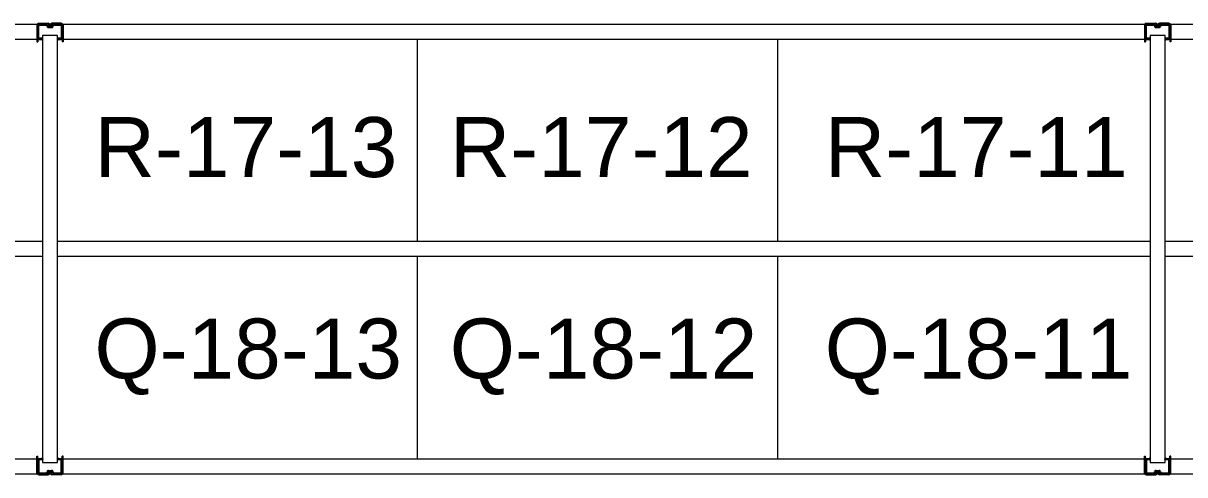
# Model space of a CAD drawing. Header units: inches. Extents: x 2743 to 10591, y -1604 to 5792.
# Drawn here: x 3415.8 to 3570.6, y 5283.9 to 5344.1 of the extents above; entities that cross this region are included whole.
import ezdxf

# ---------------------------------------------------------------- set-up
doc = ezdxf.new("R2010")
doc.units = ezdxf.units.IN
doc.header["$LTSCALE"] = 0.1875
doc.header["$MEASUREMENT"] = 0
for name, color, linetype, lineweight in [('22 Dimension', 7, 'Continuous', 5), ('32 Echelle', 160, 'Continuous', 15), ('33 Poutre', 30, 'Continuous', 15)]:
    doc.layers.add(name, color=color, linetype=linetype, lineweight=lineweight)
doc.styles.add('arial', font='')
doc.styles.get('arial').set_extended_font_data('Arial')

msp = doc.modelspace()

# ---------------------------------------------------------------- hatches: boundary and pattern name
at = {"layer": '32 Echelle'}
for points in [[(3418.33382, 5341.81503), (3418.33382, 5342.00253), (3418.14632, 5342.00253)], [(3418.33382, 5341.81503), (3418.33382, 5342.00253), (3418.14632, 5342.00253)], [(3420.33382, 5341.81503), (3420.33382, 5342.00253), (3420.52132, 5342.00253)], [(3420.33382, 5341.81503), (3420.33382, 5342.00253), (3420.52132, 5342.00253)], [(3565.95882, 5341.81503), (3565.95882, 5342.00253), (3565.77132, 5342.00253)], [(3565.95882, 5341.81503), (3565.95882, 5342.00253), (3565.77132, 5342.00253)], [(3567.95882, 5341.81503), (3567.95882, 5342.00253), (3568.14632, 5342.00253)], [(3567.95882, 5341.81503), (3567.95882, 5342.00253), (3568.14632, 5342.00253)], [(3418.33382, 5286.19003), (3418.33382, 5286.00253), (3418.14632, 5286.00253)], [(3418.33382, 5286.19003), (3418.33382, 5286.00253), (3418.14632, 5286.00253)], [(3420.33382, 5286.19003), (3420.33382, 5286.00253), (3420.52132, 5286.00253)], [(3420.33382, 5286.19003), (3420.33382, 5286.00253), (3420.52132, 5286.00253)], [(3565.95882, 5286.19003), (3565.95882, 5286.00253), (3565.77132, 5286.00253)], [(3565.95882, 5286.19003), (3565.95882, 5286.00253), (3565.77132, 5286.00253)], [(3567.95882, 5286.19003), (3567.95882, 5286.00253), (3568.14632, 5286.00253)], [(3567.95882, 5286.19003), (3567.95882, 5286.00253), (3568.14632, 5286.00253)]]:
    msp.add_hatch(color=256, dxfattribs=at).paths.add_polyline_path(points)

# ---------------------------------------------------------------- linework, layer by layer
at = {"layer": '22 Dimension'}
for p, q in [((3468.33382, 5315.00253), (3468.33382, 5342.00253)), ((3516.33382, 5315.00253), (3516.33382, 5342.00253)), ((3418.33382, 5315.00253), (3272.70882, 5315.00253)), ((3565.95882, 5315.00253), (3420.33382, 5315.00253)), ((3713.58382, 5315.00253), (3567.95882, 5315.00253)), ((3418.33382, 5313.00253), (3272.70882, 5313.00253)), ((3565.95882, 5313.00253), (3420.33382, 5313.00253)), ((3468.33382, 5286.00253), (3468.33382, 5313.00253)), ((3516.33382, 5286.00253), (3516.33382, 5313.00253)), ((3713.58382, 5313.00253), (3567.95882, 5313.00253))]:
    msp.add_line(p, q, dxfattribs=at)
at = {"layer": '32 Echelle', "linetype": 'Continuous', "lineweight": 25}
for p, q in [((3417.70886, 5343.81878), (3417.70886, 5342.18628)), ((3417.70886, 5343.81878), (3417.70886, 5342.18628)), ((3417.79886, 5342.18628), (3417.79886, 5343.81878)), ((3417.79886, 5342.18628), (3417.79886, 5343.81878)), ((3418.82145, 5344.00253), (3417.89261, 5344.00253)), ((3418.82145, 5344.00253), (3417.89261, 5344.00253)), ((3417.89261, 5343.91253), (3418.82145, 5343.91253)), ((3417.89261, 5343.91253), (3418.82145, 5343.91253)), ((3418.9111, 5343.84619), (3418.95501, 5343.70256)), ((3418.9111, 5343.84619), (3418.95501, 5343.70256)), ((3419.04108, 5343.72887), (3418.99717, 5343.8725)), ((3419.04108, 5343.72887), (3418.99717, 5343.8725)), ((3419.5369, 5343.66253), (3419.13073, 5343.66253)), ((3419.5369, 5343.66253), (3419.13073, 5343.66253)), ((3419.13073, 5343.57253), (3419.5369, 5343.57253)), ((3419.13073, 5343.57253), (3419.5369, 5343.57253)), ((3419.67047, 5343.8725), (3419.62655, 5343.72887)), ((3419.67047, 5343.8725), (3419.62655, 5343.72887)), ((3419.71262, 5343.70256), (3419.75653, 5343.84619)), ((3419.71262, 5343.70256), (3419.75653, 5343.84619)), ((3420.77502, 5344.00253), (3419.84619, 5344.00253)), ((3420.77502, 5344.00253), (3419.84619, 5344.00253)), ((3419.84619, 5343.91253), (3420.77502, 5343.91253)), ((3419.84619, 5343.91253), (3420.77502, 5343.91253)), ((3420.86877, 5343.81878), (3420.86877, 5342.18628)), ((3420.86877, 5343.81878), (3420.86877, 5342.18628)), ((3420.95877, 5342.18628), (3420.95877, 5343.81878)), ((3420.95877, 5342.18628), (3420.95877, 5343.81878)), ((3565.33386, 5343.81878), (3565.33386, 5342.18628)), ((3565.33386, 5343.81878), (3565.33386, 5342.18628)), ((3565.42386, 5342.18628), (3565.42386, 5343.81878)), ((3565.42386, 5342.18628), (3565.42386, 5343.81878)), ((3566.44645, 5344.00253), (3565.51761, 5344.00253)), ((3566.44645, 5344.00253), (3565.51761, 5344.00253)), ((3565.51761, 5343.91253), (3566.44645, 5343.91253)), ((3565.51761, 5343.91253), (3566.44645, 5343.91253)), ((3566.5361, 5343.84619), (3566.58001, 5343.70256)), ((3566.5361, 5343.84619), (3566.58001, 5343.70256)), ((3566.66608, 5343.72887), (3566.62217, 5343.8725)), ((3566.66608, 5343.72887), (3566.62217, 5343.8725)), ((3567.1619, 5343.66253), (3566.75573, 5343.66253)), ((3567.1619, 5343.66253), (3566.75573, 5343.66253)), ((3566.75573, 5343.57253), (3567.1619, 5343.57253)), ((3566.75573, 5343.57253), (3567.1619, 5343.57253)), ((3567.29547, 5343.8725), (3567.25155, 5343.72887)), ((3567.29547, 5343.8725), (3567.25155, 5343.72887)), ((3567.33762, 5343.70256), (3567.38153, 5343.84619)), ((3567.33762, 5343.70256), (3567.38153, 5343.84619)), ((3568.40002, 5344.00253), (3567.47119, 5344.00253)), ((3568.40002, 5344.00253), (3567.47119, 5344.00253)), ((3567.47119, 5343.91253), (3568.40002, 5343.91253)), ((3567.47119, 5343.91253), (3568.40002, 5343.91253)), ((3568.49377, 5343.81878), (3568.49377, 5342.18628)), ((3568.49377, 5343.81878), (3568.49377, 5342.18628)), ((3568.58377, 5342.18628), (3568.58377, 5343.81878)), ((3568.58377, 5342.18628), (3568.58377, 5343.81878)), ((3418.30886, 5342.09253), (3417.89261, 5342.09253)), ((3418.30886, 5342.09253), (3417.89261, 5342.09253)), ((3417.89261, 5342.00253), (3418.30886, 5342.00253)), ((3417.89261, 5342.00253), (3418.30886, 5342.00253)), ((3418.30886, 5342.00253), (3418.30886, 5342.09253)), ((3418.30886, 5342.00253), (3418.30886, 5342.09253)), ((3420.77502, 5342.09253), (3420.35877, 5342.09253)), ((3420.35877, 5342.09253), (3420.35877, 5342.00253)), ((3420.77502, 5342.09253), (3420.35877, 5342.09253)), ((3420.35877, 5342.09253), (3420.35877, 5342.00253)), ((3420.35877, 5342.00253), (3420.77502, 5342.00253)), ((3420.35877, 5342.00253), (3420.77502, 5342.00253)), ((3565.93386, 5342.09253), (3565.51761, 5342.09253)), ((3565.93386, 5342.09253), (3565.51761, 5342.09253)), ((3565.51761, 5342.00253), (3565.93386, 5342.00253)), ((3565.51761, 5342.00253), (3565.93386, 5342.00253)), ((3565.93386, 5342.00253), (3565.93386, 5342.09253)), ((3565.93386, 5342.00253), (3565.93386, 5342.09253)), ((3568.40002, 5342.09253), (3567.98377, 5342.09253)), ((3567.98377, 5342.09253), (3567.98377, 5342.00253)), ((3568.40002, 5342.09253), (3567.98377, 5342.09253)), ((3567.98377, 5342.09253), (3567.98377, 5342.00253)), ((3567.98377, 5342.00253), (3568.40002, 5342.00253)), ((3567.98377, 5342.00253), (3568.40002, 5342.00253)), ((3417.70886, 5284.18628), (3417.70886, 5285.81878)), ((3417.70886, 5284.18628), (3417.70886, 5285.81878)), ((3417.79886, 5285.81878), (3417.79886, 5284.18628)), ((3417.79886, 5285.81878), (3417.79886, 5284.18628)), ((3417.89261, 5286.00253), (3418.30886, 5286.00253)), ((3417.89261, 5286.00253), (3418.30886, 5286.00253)), ((3418.30886, 5285.91253), (3417.89261, 5285.91253)), ((3418.30886, 5285.91253), (3417.89261, 5285.91253)), ((3418.30886, 5286.00253), (3418.30886, 5285.91253)), ((3418.30886, 5286.00253), (3418.30886, 5285.91253)), ((3420.35877, 5286.00253), (3420.77502, 5286.00253)), ((3420.35877, 5285.91253), (3420.35877, 5286.00253)), ((3420.35877, 5286.00253), (3420.77502, 5286.00253)), ((3420.35877, 5285.91253), (3420.35877, 5286.00253)), ((3420.77502, 5285.91253), (3420.35877, 5285.91253)), ((3420.77502, 5285.91253), (3420.35877, 5285.91253)), ((3420.86877, 5284.18628), (3420.86877, 5285.81878)), ((3420.86877, 5284.18628), (3420.86877, 5285.81878)), ((3420.95877, 5285.81878), (3420.95877, 5284.18628)), ((3420.95877, 5285.81878), (3420.95877, 5284.18628)), ((3565.33386, 5284.18628), (3565.33386, 5285.81878)), ((3565.33386, 5284.18628), (3565.33386, 5285.81878)), ((3565.42386, 5285.81878), (3565.42386, 5284.18628)), ((3565.42386, 5285.81878), (3565.42386, 5284.18628)), ((3565.51761, 5286.00253), (3565.93386, 5286.00253)), ((3565.51761, 5286.00253), (3565.93386, 5286.00253)), ((3565.93386, 5285.91253), (3565.51761, 5285.91253)), ((3565.93386, 5285.91253), (3565.51761, 5285.91253)), ((3565.93386, 5286.00253), (3565.93386, 5285.91253)), ((3565.93386, 5286.00253), (3565.93386, 5285.91253)), ((3567.98377, 5286.00253), (3568.40002, 5286.00253)), ((3567.98377, 5285.91253), (3567.98377, 5286.00253)), ((3567.98377, 5286.00253), (3568.40002, 5286.00253)), ((3567.98377, 5285.91253), (3567.98377, 5286.00253)), ((3568.40002, 5285.91253), (3567.98377, 5285.91253)), ((3568.40002, 5285.91253), (3567.98377, 5285.91253)), ((3568.49377, 5284.18628), (3568.49377, 5285.81878)), ((3568.49377, 5284.18628), (3568.49377, 5285.81878)), ((3568.58377, 5285.81878), (3568.58377, 5284.18628)), ((3568.58377, 5285.81878), (3568.58377, 5284.18628)), ((3417.89261, 5284.09253), (3418.82145, 5284.09253)), ((3417.89261, 5284.09253), (3418.82145, 5284.09253)), ((3418.82145, 5284.00253), (3417.89261, 5284.00253)), ((3418.82145, 5284.00253), (3417.89261, 5284.00253)), ((3418.9111, 5284.15887), (3418.95501, 5284.3025)), ((3418.9111, 5284.15887), (3418.95501, 5284.3025)), ((3419.04108, 5284.27619), (3418.99717, 5284.13256)), ((3419.04108, 5284.27619), (3418.99717, 5284.13256)), ((3419.13073, 5284.43253), (3419.5369, 5284.43253)), ((3419.13073, 5284.43253), (3419.5369, 5284.43253)), ((3419.5369, 5284.34253), (3419.13073, 5284.34253)), ((3419.5369, 5284.34253), (3419.13073, 5284.34253)), ((3419.67047, 5284.13256), (3419.62655, 5284.27619)), ((3419.67047, 5284.13256), (3419.62655, 5284.27619)), ((3419.71262, 5284.3025), (3419.75653, 5284.15887)), ((3419.71262, 5284.3025), (3419.75653, 5284.15887)), ((3419.84619, 5284.09253), (3420.77502, 5284.09253)), ((3419.84619, 5284.09253), (3420.77502, 5284.09253)), ((3420.77502, 5284.00253), (3419.84619, 5284.00253)), ((3420.77502, 5284.00253), (3419.84619, 5284.00253)), ((3565.51761, 5284.09253), (3566.44645, 5284.09253)), ((3565.51761, 5284.09253), (3566.44645, 5284.09253)), ((3566.44645, 5284.00253), (3565.51761, 5284.00253)), ((3566.44645, 5284.00253), (3565.51761, 5284.00253)), ((3566.5361, 5284.15887), (3566.58001, 5284.3025)), ((3566.5361, 5284.15887), (3566.58001, 5284.3025)), ((3566.66608, 5284.27619), (3566.62217, 5284.13256)), ((3566.66608, 5284.27619), (3566.62217, 5284.13256)), ((3566.75573, 5284.43253), (3567.1619, 5284.43253)), ((3566.75573, 5284.43253), (3567.1619, 5284.43253)), ((3567.1619, 5284.34253), (3566.75573, 5284.34253)), ((3567.1619, 5284.34253), (3566.75573, 5284.34253)), ((3567.29547, 5284.13256), (3567.25155, 5284.27619)), ((3567.29547, 5284.13256), (3567.25155, 5284.27619)), ((3567.33762, 5284.3025), (3567.38153, 5284.15887)), ((3567.33762, 5284.3025), (3567.38153, 5284.15887)), ((3567.47119, 5284.09253), (3568.40002, 5284.09253)), ((3567.47119, 5284.09253), (3568.40002, 5284.09253)), ((3568.40002, 5284.00253), (3567.47119, 5284.00253)), ((3568.40002, 5284.00253), (3567.47119, 5284.00253))]:
    msp.add_line(p, q, dxfattribs=at)
at = {"layer": '32 Echelle'}
for p, q in [((3418.33382, 5342.00253), (3418.14632, 5342.00253)), ((3418.33382, 5341.81503), (3418.14632, 5342.00253)), ((3418.33382, 5342.00253), (3418.14632, 5342.00253)), ((3418.33382, 5341.81503), (3418.14632, 5342.00253)), ((3420.33382, 5342.50253), (3418.33382, 5342.50253)), ((3418.33382, 5342.50253), (3418.33382, 5285.50253)), ((3420.33382, 5342.50253), (3418.33382, 5342.50253)), ((3418.33382, 5342.50253), (3418.33382, 5285.50253)), ((3418.33382, 5341.81503), (3418.33382, 5342.00253)), ((3418.33382, 5341.81503), (3418.33382, 5342.00253)), ((3420.33382, 5285.50253), (3420.33382, 5342.50253)), ((3420.33382, 5285.50253), (3420.33382, 5342.50253)), ((3420.33382, 5342.00253), (3420.52132, 5342.00253)), ((3420.33382, 5341.81503), (3420.33382, 5342.00253)), ((3420.33382, 5341.81503), (3420.52132, 5342.00253)), ((3420.33382, 5342.00253), (3420.52132, 5342.00253)), ((3420.33382, 5341.81503), (3420.33382, 5342.00253)), ((3420.33382, 5341.81503), (3420.52132, 5342.00253)), ((3565.95882, 5342.00253), (3565.77132, 5342.00253)), ((3565.95882, 5341.81503), (3565.77132, 5342.00253)), ((3565.95882, 5342.00253), (3565.77132, 5342.00253)), ((3565.95882, 5341.81503), (3565.77132, 5342.00253)), ((3567.95882, 5342.50253), (3565.95882, 5342.50253)), ((3565.95882, 5342.50253), (3565.95882, 5285.50253)), ((3567.95882, 5342.50253), (3565.95882, 5342.50253)), ((3565.95882, 5342.50253), (3565.95882, 5285.50253)), ((3565.95882, 5341.81503), (3565.95882, 5342.00253)), ((3565.95882, 5341.81503), (3565.95882, 5342.00253)), ((3567.95882, 5285.50253), (3567.95882, 5342.50253)), ((3567.95882, 5285.50253), (3567.95882, 5342.50253)), ((3567.95882, 5342.00253), (3568.14632, 5342.00253)), ((3567.95882, 5341.81503), (3567.95882, 5342.00253)), ((3567.95882, 5341.81503), (3568.14632, 5342.00253)), ((3567.95882, 5342.00253), (3568.14632, 5342.00253)), ((3567.95882, 5341.81503), (3567.95882, 5342.00253)), ((3567.95882, 5341.81503), (3568.14632, 5342.00253)), ((3418.33382, 5286.19003), (3418.14632, 5286.00253)), ((3418.33382, 5286.19003), (3418.14632, 5286.00253)), ((3418.33382, 5286.00253), (3418.14632, 5286.00253)), ((3418.33382, 5286.00253), (3418.14632, 5286.00253)), ((3418.33382, 5286.19003), (3418.33382, 5286.00253)), ((3418.33382, 5286.19003), (3418.33382, 5286.00253)), ((3418.33382, 5285.50253), (3420.33382, 5285.50253)), ((3418.33382, 5285.50253), (3420.33382, 5285.50253)), ((3420.33382, 5286.19003), (3420.33382, 5286.00253)), ((3420.33382, 5286.19003), (3420.52132, 5286.00253)), ((3420.33382, 5286.19003), (3420.33382, 5286.00253)), ((3420.33382, 5286.19003), (3420.52132, 5286.00253)), ((3420.33382, 5286.00253), (3420.52132, 5286.00253)), ((3420.33382, 5286.00253), (3420.52132, 5286.00253)), ((3565.95882, 5286.19003), (3565.77132, 5286.00253)), ((3565.95882, 5286.19003), (3565.77132, 5286.00253)), ((3565.95882, 5286.00253), (3565.77132, 5286.00253)), ((3565.95882, 5286.00253), (3565.77132, 5286.00253)), ((3565.95882, 5286.19003), (3565.95882, 5286.00253)), ((3565.95882, 5286.19003), (3565.95882, 5286.00253)), ((3565.95882, 5285.50253), (3567.95882, 5285.50253)), ((3565.95882, 5285.50253), (3567.95882, 5285.50253)), ((3567.95882, 5286.19003), (3567.95882, 5286.00253)), ((3567.95882, 5286.19003), (3568.14632, 5286.00253)), ((3567.95882, 5286.19003), (3567.95882, 5286.00253)), ((3567.95882, 5286.19003), (3568.14632, 5286.00253)), ((3567.95882, 5286.00253), (3568.14632, 5286.00253)), ((3567.95882, 5286.00253), (3568.14632, 5286.00253))]:
    msp.add_line(p, q, dxfattribs=at)
at = {"layer": '32 Echelle', "linetype": 'Continuous', "lineweight": 25}
for centre, radius, start, end in [((3417.89261, 5343.81878), 0.18375, 90, 180), ((3417.89261, 5343.81878), 0.18375, 90, 180), ((3417.89261, 5343.81878), 0.09375, 90, 180), ((3417.89261, 5343.81878), 0.09375, 90, 180), ((3418.82145, 5343.81878), 0.18375, 17, 90), ((3418.82145, 5343.81878), 0.18375, 17, 90), ((3418.82145, 5343.81878), 0.09375, 17, 90), ((3418.82145, 5343.81878), 0.09375, 17, 90), ((3419.13073, 5343.75628), 0.18375, 197, 270), ((3419.13073, 5343.75628), 0.18375, 197, 270), ((3419.13073, 5343.75628), 0.09375, 197, 270), ((3419.13073, 5343.75628), 0.09375, 197, 270), ((3419.5369, 5343.75628), 0.09375, 270, 343), ((3419.5369, 5343.75628), 0.09375, 270, 343), ((3419.5369, 5343.75628), 0.18375, 270, 343), ((3419.5369, 5343.75628), 0.18375, 270, 343), ((3419.84619, 5343.81878), 0.18375, 90, 163), ((3419.84619, 5343.81878), 0.18375, 90, 163), ((3419.84619, 5343.81878), 0.09375, 90, 163), ((3419.84619, 5343.81878), 0.09375, 90, 163), ((3420.77502, 5343.81878), 0.18375, 0, 90), ((3420.77502, 5343.81878), 0.18375, 0, 90), ((3420.77502, 5343.81878), 0.09375, 0, 90), ((3420.77502, 5343.81878), 0.09375, 0, 90), ((3565.51761, 5343.81878), 0.18375, 90, 180), ((3565.51761, 5343.81878), 0.18375, 90, 180), ((3565.51761, 5343.81878), 0.09375, 90, 180), ((3565.51761, 5343.81878), 0.09375, 90, 180), ((3566.44645, 5343.81878), 0.18375, 17, 90), ((3566.44645, 5343.81878), 0.18375, 17, 90), ((3566.44645, 5343.81878), 0.09375, 17, 90), ((3566.44645, 5343.81878), 0.09375, 17, 90), ((3566.75573, 5343.75628), 0.18375, 197, 270), ((3566.75573, 5343.75628), 0.18375, 197, 270), ((3566.75573, 5343.75628), 0.09375, 197, 270), ((3566.75573, 5343.75628), 0.09375, 197, 270), ((3567.1619, 5343.75628), 0.09375, 270, 343), ((3567.1619, 5343.75628), 0.09375, 270, 343), ((3567.1619, 5343.75628), 0.18375, 270, 343), ((3567.1619, 5343.75628), 0.18375, 270, 343), ((3567.47119, 5343.81878), 0.18375, 90, 163), ((3567.47119, 5343.81878), 0.18375, 90, 163), ((3567.47119, 5343.81878), 0.09375, 90, 163), ((3567.47119, 5343.81878), 0.09375, 90, 163), ((3568.40002, 5343.81878), 0.18375, 0, 90), ((3568.40002, 5343.81878), 0.18375, 0, 90), ((3568.40002, 5343.81878), 0.09375, 0, 90), ((3568.40002, 5343.81878), 0.09375, 0, 90), ((3417.89261, 5342.18628), 0.18375, 180, 270), ((3417.89261, 5342.18628), 0.18375, 180, 270), ((3417.89261, 5342.18628), 0.09375, 180, 270), ((3417.89261, 5342.18628), 0.09375, 180, 270), ((3420.77502, 5342.18628), 0.09375, 270, 0), ((3420.77502, 5342.18628), 0.18375, 270, 0), ((3420.77502, 5342.18628), 0.09375, 270, 0), ((3420.77502, 5342.18628), 0.18375, 270, 0), ((3565.51761, 5342.18628), 0.18375, 180, 270), ((3565.51761, 5342.18628), 0.18375, 180, 270), ((3565.51761, 5342.18628), 0.09375, 180, 270), ((3565.51761, 5342.18628), 0.09375, 180, 270), ((3568.40002, 5342.18628), 0.09375, 270, 0), ((3568.40002, 5342.18628), 0.18375, 270, 0), ((3568.40002, 5342.18628), 0.09375, 270, 0), ((3568.40002, 5342.18628), 0.18375, 270, 0), ((3417.89261, 5285.81878), 0.18375, 90, 180), ((3417.89261, 5285.81878), 0.18375, 90, 180), ((3417.89261, 5285.81878), 0.09375, 90, 180), ((3417.89261, 5285.81878), 0.09375, 90, 180), ((3420.77502, 5285.81878), 0.18375, 0, 90), ((3420.77502, 5285.81878), 0.18375, 0, 90), ((3420.77502, 5285.81878), 0.09375, 0, 90), ((3420.77502, 5285.81878), 0.09375, 0, 90), ((3565.51761, 5285.81878), 0.18375, 90, 180), ((3565.51761, 5285.81878), 0.18375, 90, 180), ((3565.51761, 5285.81878), 0.09375, 90, 180), ((3565.51761, 5285.81878), 0.09375, 90, 180), ((3568.40002, 5285.81878), 0.18375, 0, 90), ((3568.40002, 5285.81878), 0.18375, 0, 90), ((3568.40002, 5285.81878), 0.09375, 0, 90), ((3568.40002, 5285.81878), 0.09375, 0, 90), ((3417.89261, 5284.18628), 0.18375, 180, 270), ((3417.89261, 5284.18628), 0.18375, 180, 270), ((3417.89261, 5284.18628), 0.09375, 180, 270), ((3417.89261, 5284.18628), 0.09375, 180, 270), ((3418.82145, 5284.18628), 0.09375, 270, 343), ((3418.82145, 5284.18628), 0.09375, 270, 343), ((3418.82145, 5284.18628), 0.18375, 270, 343), ((3418.82145, 5284.18628), 0.18375, 270, 343), ((3419.13073, 5284.24878), 0.18375, 90, 163), ((3419.13073, 5284.24878), 0.18375, 90, 163), ((3419.13073, 5284.24878), 0.09375, 90, 163), ((3419.13073, 5284.24878), 0.09375, 90, 163), ((3419.5369, 5284.24878), 0.18375, 17, 90), ((3419.5369, 5284.24878), 0.18375, 17, 90), ((3419.5369, 5284.24878), 0.09375, 17, 90), ((3419.5369, 5284.24878), 0.09375, 17, 90), ((3419.84619, 5284.18628), 0.18375, 197, 270), ((3419.84619, 5284.18628), 0.18375, 197, 270), ((3419.84619, 5284.18628), 0.09375, 197, 270), ((3419.84619, 5284.18628), 0.09375, 197, 270), ((3420.77502, 5284.18628), 0.09375, 270, 0), ((3420.77502, 5284.18628), 0.18375, 270, 0), ((3420.77502, 5284.18628), 0.09375, 270, 0), ((3420.77502, 5284.18628), 0.18375, 270, 0), ((3565.51761, 5284.18628), 0.18375, 180, 270), ((3565.51761, 5284.18628), 0.18375, 180, 270), ((3565.51761, 5284.18628), 0.09375, 180, 270), ((3565.51761, 5284.18628), 0.09375, 180, 270), ((3566.44645, 5284.18628), 0.09375, 270, 343), ((3566.44645, 5284.18628), 0.09375, 270, 343), ((3566.44645, 5284.18628), 0.18375, 270, 343), ((3566.44645, 5284.18628), 0.18375, 270, 343), ((3566.75573, 5284.24878), 0.18375, 90, 163), ((3566.75573, 5284.24878), 0.18375, 90, 163), ((3566.75573, 5284.24878), 0.09375, 90, 163), ((3566.75573, 5284.24878), 0.09375, 90, 163), ((3567.1619, 5284.24878), 0.18375, 17, 90), ((3567.1619, 5284.24878), 0.18375, 17, 90), ((3567.1619, 5284.24878), 0.09375, 17, 90), ((3567.1619, 5284.24878), 0.09375, 17, 90), ((3567.47119, 5284.18628), 0.18375, 197, 270), ((3567.47119, 5284.18628), 0.18375, 197, 270), ((3567.47119, 5284.18628), 0.09375, 197, 270), ((3567.47119, 5284.18628), 0.09375, 197, 270), ((3568.40002, 5284.18628), 0.09375, 270, 0), ((3568.40002, 5284.18628), 0.18375, 270, 0), ((3568.40002, 5284.18628), 0.09375, 270, 0), ((3568.40002, 5284.18628), 0.18375, 270, 0)]:
    msp.add_arc(centre, radius, start, end, dxfattribs=at)
at = {"layer": '33 Poutre'}
for p, q in [((3273.45882, 5344.00253), (3417.58382, 5344.00253)), ((3417.58382, 5344.00253), (3417.58382, 5342.00253)), ((3417.58382, 5343.87753), (3417.58382, 5341.62153)), ((3417.70282, 5343.87753), (3417.70282, 5341.62153)), ((3417.82782, 5344.12153), (3419.08982, 5344.12153)), ((3419.08982, 5344.00253), (3417.82782, 5344.00253)), ((3419.21482, 5343.66253), (3419.21482, 5343.87753)), ((3419.21482, 5343.66253), (3419.33382, 5343.66253)), ((3419.33382, 5343.66253), (3419.33382, 5343.87753)), ((3419.33382, 5343.66253), (3419.33382, 5343.87753)), ((3419.45282, 5343.66253), (3419.33382, 5343.66253)), ((3419.45282, 5343.66253), (3419.45282, 5343.87753)), ((3420.83982, 5344.12153), (3419.57782, 5344.12153)), ((3419.57782, 5344.00253), (3420.83982, 5344.00253)), ((3420.96482, 5343.87753), (3420.96482, 5341.62153)), ((3421.08382, 5344.00253), (3565.20882, 5344.00253)), ((3421.08382, 5344.00253), (3421.08382, 5342.00253)), ((3421.08382, 5343.87753), (3421.08382, 5341.62153)), ((3565.20882, 5344.00253), (3565.20882, 5342.00253)), ((3565.20882, 5343.87753), (3565.20882, 5341.62153)), ((3565.32782, 5343.87753), (3565.32782, 5341.62153)), ((3565.45282, 5344.12153), (3566.71482, 5344.12153)), ((3566.71482, 5344.00253), (3565.45282, 5344.00253)), ((3566.83982, 5343.66253), (3566.83982, 5343.87753)), ((3566.83982, 5343.66253), (3566.95882, 5343.66253)), ((3566.95882, 5343.66253), (3566.95882, 5343.87753)), ((3566.95882, 5343.66253), (3566.95882, 5343.87753)), ((3567.07782, 5343.66253), (3566.95882, 5343.66253)), ((3567.07782, 5343.66253), (3567.07782, 5343.87753)), ((3568.46482, 5344.12153), (3567.20282, 5344.12153)), ((3567.20282, 5344.00253), (3568.46482, 5344.00253)), ((3568.58982, 5343.87753), (3568.58982, 5341.62153)), ((3568.70882, 5344.00253), (3712.83382, 5344.00253)), ((3568.70882, 5344.00253), (3568.70882, 5342.00253)), ((3568.70882, 5343.87753), (3568.70882, 5341.62153)), ((3273.45882, 5342.00253), (3417.58382, 5342.00253)), ((3417.58382, 5341.62153), (3417.70282, 5341.62153)), ((3421.08382, 5341.62153), (3420.96482, 5341.62153)), ((3421.08382, 5342.00253), (3565.20882, 5342.00253)), ((3565.20882, 5341.62153), (3565.32782, 5341.62153)), ((3568.70882, 5341.62153), (3568.58982, 5341.62153)), ((3568.70882, 5342.00253), (3712.83382, 5342.00253)), ((3273.45882, 5286.00253), (3417.58382, 5286.00253)), ((3417.58382, 5284.12753), (3417.58382, 5286.38353)), ((3417.58382, 5286.38353), (3417.70282, 5286.38353)), ((3417.58382, 5284.00253), (3417.58382, 5286.00253)), ((3417.70282, 5284.12753), (3417.70282, 5286.38353)), ((3421.08382, 5286.38353), (3420.96482, 5286.38353)), ((3420.96482, 5284.12753), (3420.96482, 5286.38353)), ((3421.08382, 5284.12753), (3421.08382, 5286.38353)), ((3421.08382, 5286.00253), (3565.20882, 5286.00253)), ((3421.08382, 5284.00253), (3421.08382, 5286.00253)), ((3565.20882, 5284.12753), (3565.20882, 5286.38353)), ((3565.20882, 5286.38353), (3565.32782, 5286.38353)), ((3565.20882, 5284.00253), (3565.20882, 5286.00253)), ((3565.32782, 5284.12753), (3565.32782, 5286.38353)), ((3568.70882, 5286.38353), (3568.58982, 5286.38353)), ((3568.58982, 5284.12753), (3568.58982, 5286.38353)), ((3568.70882, 5284.12753), (3568.70882, 5286.38353)), ((3568.70882, 5286.00253), (3712.83382, 5286.00253)), ((3568.70882, 5284.00253), (3568.70882, 5286.00253)), ((3273.45882, 5284.00253), (3417.58382, 5284.00253)), ((3419.08982, 5284.00253), (3417.82782, 5284.00253)), ((3417.82782, 5283.88353), (3419.08982, 5283.88353)), ((3419.21482, 5284.34253), (3419.21482, 5284.12753)), ((3419.21482, 5284.34253), (3419.33382, 5284.34253)), ((3419.33382, 5284.34253), (3419.33382, 5284.12753)), ((3419.33382, 5284.34253), (3419.33382, 5284.12753)), ((3419.45282, 5284.34253), (3419.33382, 5284.34253)), ((3419.45282, 5284.34253), (3419.45282, 5284.12753)), ((3419.57782, 5284.00253), (3420.83982, 5284.00253)), ((3420.83982, 5283.88353), (3419.57782, 5283.88353)), ((3421.08382, 5284.00253), (3565.20882, 5284.00253)), ((3566.71482, 5284.00253), (3565.45282, 5284.00253)), ((3565.45282, 5283.88353), (3566.71482, 5283.88353)), ((3566.83982, 5284.34253), (3566.83982, 5284.12753)), ((3566.83982, 5284.34253), (3566.95882, 5284.34253)), ((3566.95882, 5284.34253), (3566.95882, 5284.12753)), ((3566.95882, 5284.34253), (3566.95882, 5284.12753)), ((3567.07782, 5284.34253), (3566.95882, 5284.34253)), ((3567.07782, 5284.34253), (3567.07782, 5284.12753)), ((3567.20282, 5284.00253), (3568.46482, 5284.00253)), ((3568.46482, 5283.88353), (3567.20282, 5283.88353)), ((3568.70882, 5284.00253), (3712.83382, 5284.00253))]:
    msp.add_line(p, q, dxfattribs=at)
for centre, radius, start, end in [((3417.82782, 5343.87753), 0.244, 90, 180), ((3417.82782, 5343.87753), 0.125, 90, 180), ((3419.08982, 5343.87753), 0.244, 0, 90), ((3419.08982, 5343.87753), 0.125, 0, 90), ((3419.57782, 5343.87753), 0.244, 90, 180), ((3419.57782, 5343.87753), 0.125, 90, 180), ((3420.83982, 5343.87753), 0.244, 0, 90), ((3420.83982, 5343.87753), 0.125, 0, 90), ((3565.45282, 5343.87753), 0.244, 90, 180), ((3565.45282, 5343.87753), 0.125, 90, 180), ((3566.71482, 5343.87753), 0.244, 0, 90), ((3566.71482, 5343.87753), 0.125, 0, 90), ((3567.20282, 5343.87753), 0.244, 90, 180), ((3567.20282, 5343.87753), 0.125, 90, 180), ((3568.46482, 5343.87753), 0.244, 0, 90), ((3568.46482, 5343.87753), 0.125, 0, 90), ((3417.82782, 5284.12753), 0.244, 180, 270), ((3417.82782, 5284.12753), 0.125, 180, 270), ((3419.08982, 5284.12753), 0.125, 270, 0), ((3419.08982, 5284.12753), 0.244, 270, 0), ((3419.57782, 5284.12753), 0.244, 180, 270), ((3419.57782, 5284.12753), 0.125, 180, 270), ((3420.83982, 5284.12753), 0.244, 270, 0), ((3420.83982, 5284.12753), 0.125, 270, 0), ((3565.45282, 5284.12753), 0.244, 180, 270), ((3565.45282, 5284.12753), 0.125, 180, 270), ((3566.71482, 5284.12753), 0.125, 270, 0), ((3566.71482, 5284.12753), 0.244, 270, 0), ((3567.20282, 5284.12753), 0.244, 180, 270), ((3567.20282, 5284.12753), 0.125, 180, 270), ((3568.46482, 5284.12753), 0.244, 270, 0), ((3568.46482, 5284.12753), 0.125, 270, 0)]:
    msp.add_arc(centre, radius, start, end, dxfattribs=at)

# ---------------------------------------------------------------- texts
at = {"layer": '22 Dimension', "char_height": 8, "attachment_point": 1, "style": 'arial'}
for s, insert in [('{\\fArial Unicode MS|b0|i0|c0|p2;\\C8;R-17-13}', (3425.2548, 5331.59694)), ('{\\fArial Unicode MS|b0|i0|c0|p2;\\C8;R-17-12}', (3472.61083, 5331.59694)), ('{\\fArial Unicode MS|b0|i0|c0|p2;\\C8;R-17-11}', (3522.59104, 5331.59694)), ('{\\fArial Unicode MS|b0|i0|c0|p2;\\C8;Q-18-13}', (3425.2548, 5304.7244)), ('{\\fArial Unicode MS|b0|i0|c0|p2;\\C8;Q-18-12}', (3472.61083, 5304.7244)), ('{\\fArial Unicode MS|b0|i0|c0|p2;\\C8;Q-18-11}', (3522.59104, 5304.7244))]:
    msp.add_mtext_dynamic_manual_height_columns(s, width=68.8901007, gutter_width=5, heights=[0], dxfattribs=dict(at, insert=insert))

doc.saveas('drawing.dxf')
